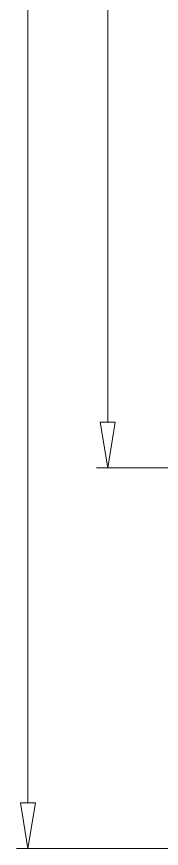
# Model space of a CAD drawing. Header units: millimetres. Extents: x 2741 to 3169, y 1046 to 1343.
# Drawn here: x 2930.96 to 2938.59, y 1162.2 to 1205.9 of the extents above; entities that cross this region are included whole.
import ezdxf

# ---------------------------------------------------------------- set-up
doc = ezdxf.new("R2010")
doc.units = ezdxf.units.MM
doc.layers.add('dim', color=82, linetype='Continuous', lineweight=9)
doc.layers.add('from', color=7, linetype='Continuous', lineweight=13)
doc.styles.add('ROMAND', font='romand.shx', dxfattribs={"width": 0.75, "bigfont": 'gbcbig.shx'})
doc.dimstyles.new('YanXiu', dxfattribs={"dimtxt": 2.5, "dimasz": 2.2, "dimexe": 1, "dimexo": 0, "dimgap": 0.66, "dimtad": 0, "dimzin": 1, "dimdsep": 46, "dimtxsty": 'ROMAND', "dimblk": 'CLOSEDBLANK', "dimcen": 0, "dimclrd": 3, "dimclre": 3, "dimclrt": 7, "dimazin": 0, "dimtfac": 1, "dimtofl": 0, "dimtmove": 0, "dimatfit": 3, "dimldrblk": 'CLOSEDBLANK', "dimfxl": 1, "dimlwd": 5, "dimlwe": 5, "dimarcsym": 0})

# ---------------------------------------------------------------- blocks, each defined once
blk = doc.blocks.new('_ClosedBlank')
at = {"color": 0, "linetype": 'ByBlock', "lineweight": -2}
for p, q in [((-1, 0.167), (0, 0)), ((-1, 0.167), (-1, -0.167)), ((0, 0), (-1, -0.167))]:
    blk.add_line(p, q, dxfattribs=at)
blk = doc.blocks.new('*D27')
at = {"layer": 'Defpoints', "color": 0}
for p in [(3028.659, 767.694), (3009.813, 652.694), (3028.659, 652.694)]:
    blk.add_point(p, dxfattribs=at)
at = {"layer": 'dim', "color": 3, "lineweight": 5}
for p, q in [((3028.659, 767.694), (3009.214, 767.694)), ((3009.813, 765.294), (3009.813, 716.258)), ((3009.813, 655.094), (3009.813, 704.13)), ((3028.659, 652.694), (3009.214, 652.694))]:
    blk.add_line(p, q, dxfattribs=at)
at = {"layer": 'dim', "color": 3, "lineweight": 5, "xscale": 2.4, "yscale": 2.4, "zscale": 2.4}
for p, rotation in [((3009.813, 767.694), 90), ((3009.813, 652.694), 270)]:
    blk.add_blockref('_ClosedBlank', p, dxfattribs=dict(at, rotation=rotation))
at = {"layer": 'dim', "color": 7, "insert": (3009.813, 710.194), "char_height": 3, "attachment_point": 5, "rotation": 90, "style": 'ROMAND'}
blk.add_mtext('115.00', dxfattribs=at)
blk = doc.blocks.new('*D28')
at = {"layer": 'Defpoints', "color": 0}
for p in [(3026.991, 787.694), (3005.613, 632.693), (3026.991, 632.693)]:
    blk.add_point(p, dxfattribs=at)
at = {"layer": 'dim', "color": 3, "lineweight": 5}
for p, q in [((3026.991, 787.694), (3005.014, 787.694)), ((3005.613, 785.294), (3005.613, 716.258)), ((3005.613, 635.093), (3005.613, 704.13)), ((3026.991, 632.693), (3005.014, 632.693))]:
    blk.add_line(p, q, dxfattribs=at)
at = {"layer": 'dim', "color": 3, "lineweight": 5, "xscale": 2.4, "yscale": 2.4, "zscale": 2.4}
for p, rotation in [((3005.613, 787.694), 90), ((3005.613, 632.693), 270)]:
    blk.add_blockref('_ClosedBlank', p, dxfattribs=dict(at, rotation=rotation))
at = {"layer": 'dim', "color": 7, "insert": (3005.613, 710.194), "char_height": 3, "attachment_point": 5, "rotation": 90, "style": 'ROMAND'}
blk.add_mtext('155.00', dxfattribs=at)
blk = doc.blocks.new('*u35')
at = {"layer": 'dim'}
for base, p1, p2, picture, middle in [((-55.856, -77.5), (-34.478, 77.5), (-34.478, -77.5), '*D28', (-55.856, 0)), ((-51.656, -57.5), (-32.81, 57.5), (-32.81, -57.5), '*D27', (-51.656, 0))]:
    dim = blk.add_linear_dim(base=base, p1=p1, p2=p2, angle=90, dimstyle='YanXiu', override={"dimtxt": 3, "dimasz": 2.4, "dimexe": 0.5997, "dimgap": 0.5997}, dxfattribs=at)
    dim.commit()
    dim.dimension.update_dxf_attribs({"geometry": picture, "text_midpoint": middle, "insert": (-3061.469, -710.194)})

msp = doc.modelspace()

# ---------------------------------------------------------------- block references
at = {"layer": 'from'}
msp.add_blockref('*u35', (2987.413, 1239.695), dxfattribs=at)

doc.saveas('drawing.dxf')
